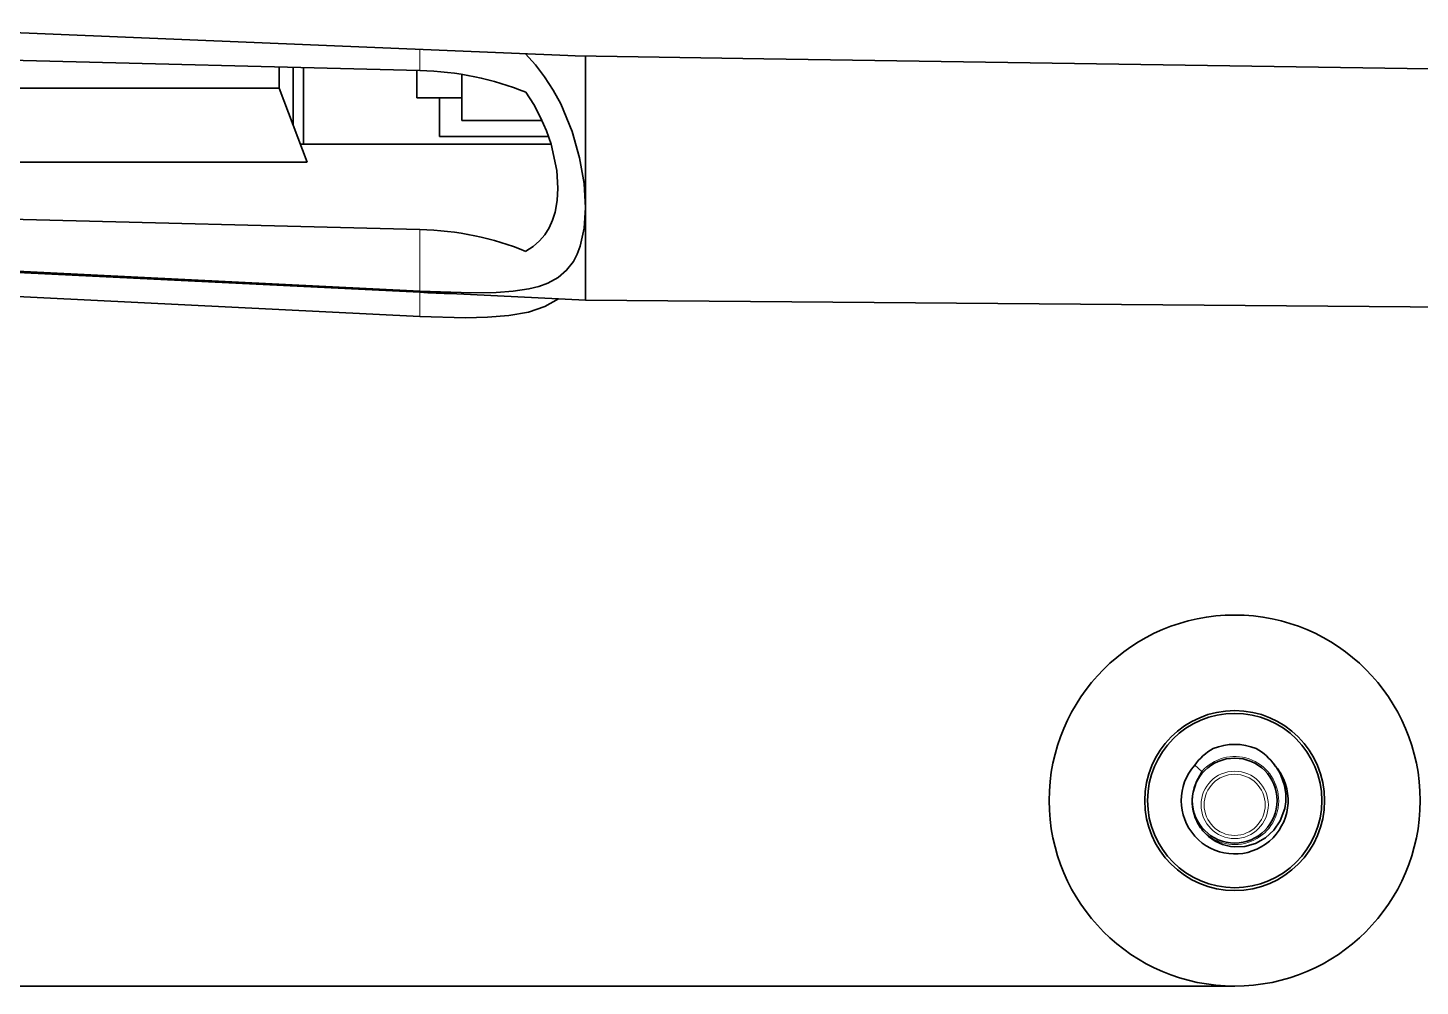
# Model space of a CAD drawing. Extents: x 383 to 866, y 155 to 681.
# Drawn here: x 400.29 to 425.06, y 402.13 to 419.17 of the extents above; entities that cross this region are included whole.
import ezdxf

# ---------------------------------------------------------------- set-up
doc = ezdxf.new("R2010")
doc.units = 0

msp = doc.modelspace()

# ---------------------------------------------------------------- linework, layer by layer
at = {"color": 7, "lineweight": 35, "ltscale": 0.29736}
msp.add_line((398.011, 419.174), (409.895, 418.681), dxfattribs=at)
at = {"color": 7, "lineweight": 35, "ltscale": 0.412715}
for p, q in [((407.264, 418.416), (390.761, 418.834)), ((407.264, 415.588), (390.761, 416.006))]:
    msp.add_line(p, q, dxfattribs=at)
at = {"color": 7, "lineweight": 13, "ltscale": 0.00934}
msp.add_line((407.264, 418.416), (407.264, 418.79), dxfattribs=at)
at = {"color": 7, "lineweight": 35, "ltscale": 0.003283}
msp.add_line((410.026, 418.677), (409.895, 418.681), dxfattribs=at)
at = {"color": 7, "lineweight": 35, "ltscale": 0.083949}
msp.add_line((410.026, 418.677), (413.384, 418.626), dxfattribs=at)
at = {"color": 7, "lineweight": 35, "ltscale": 0.067558}
msp.add_line((410.211, 415.972), (410.211, 418.674), dxfattribs=at)
at = {"color": 7, "lineweight": 35, "ltscale": 0.009413}
msp.add_line((404.761, 418.48), (404.761, 418.103), dxfattribs=at)
at = {"color": 7, "lineweight": 35, "ltscale": 0.025704}
msp.add_line((405.011, 418.473), (405.011, 417.445), dxfattribs=at)
at = {"color": 7, "lineweight": 35, "ltscale": 0.03414}
msp.add_line((405.193, 418.469), (405.193, 417.103), dxfattribs=at)
at = {"color": 7, "lineweight": 35, "ltscale": 0.012159}
msp.add_line((407.211, 417.931), (407.211, 418.418), dxfattribs=at)
at = {"color": 7, "lineweight": 35, "ltscale": 0.010391}
msp.add_line((407.211, 418.418), (407.211, 418.002), dxfattribs=at)
at = {"color": 7, "lineweight": 35}
for p, q in [((413.384, 418.626), (442.511, 418.182)), ((410.211, 414.332), (444.011, 414.052)), ((392.761, 402.132), (421.761, 402.132))]:
    msp.add_line(p, q, dxfattribs=at)
at = {"color": 7, "lineweight": 35, "ltscale": 0.010399}
msp.add_line((408.011, 417.931), (408.011, 418.347), dxfattribs=at)
at = {"color": 7, "lineweight": 35, "ltscale": 0.35}
msp.add_line((404.761, 418.103), (390.761, 418.103), dxfattribs=at)
at = {"color": 7, "lineweight": 35, "ltscale": 0.035193}
msp.add_line((405.261, 416.787), (404.761, 418.103), dxfattribs=at)
at = {"color": 7, "lineweight": 35, "ltscale": 0.02}
msp.add_line((408.011, 417.931), (407.211, 417.931), dxfattribs=at)
at = {"color": 7, "lineweight": 35, "ltscale": 0.017168}
msp.add_line((407.611, 417.931), (407.611, 417.245), dxfattribs=at)
at = {"color": 7, "lineweight": 35, "ltscale": 0.010098}
msp.add_line((408.011, 417.527), (408.011, 417.931), dxfattribs=at)
at = {"color": 7, "lineweight": 35, "ltscale": 0.000322089}
msp.add_line((405.011, 417.468), (405.006, 417.456), dxfattribs=at)
at = {"color": 7, "lineweight": 35, "ltscale": 0.035705}
msp.add_line((408.011, 417.527), (409.439, 417.527), dxfattribs=at)
at = {"color": 7, "lineweight": 35, "ltscale": 0.048573}
msp.add_line((409.554, 417.245), (407.611, 417.245), dxfattribs=at)
at = {"color": 7, "lineweight": 35, "ltscale": 0.111472}
msp.add_line((405.141, 417.103), (409.6, 417.103), dxfattribs=at)
at = {"color": 7, "lineweight": 35, "ltscale": 0.3625}
msp.add_line((390.761, 416.787), (405.261, 416.787), dxfattribs=at)
at = {"color": 7, "lineweight": 35, "ltscale": 0.041005}
msp.add_line((410.211, 415.972), (410.211, 414.332), dxfattribs=at)
at = {"color": 7, "lineweight": 13, "ltscale": 0.027385}
msp.add_line((407.264, 415.588), (407.264, 414.493), dxfattribs=at)
at = {"color": 7, "lineweight": 35, "ltscale": 0.42059}
msp.add_line((390.461, 415.319), (407.264, 414.493), dxfattribs=at)
at = {"color": 7, "lineweight": 35, "ltscale": 0.494345}
msp.add_line((390.461, 415.302), (410.211, 414.332), dxfattribs=at)
at = {"color": 7, "lineweight": 35, "ltscale": 0.413055}
msp.add_line((390.761, 415.283), (407.263, 414.471), dxfattribs=at)
at = {"color": 7, "lineweight": 35, "ltscale": 0.413087}
msp.add_line((407.264, 414.04), (390.761, 414.856), dxfattribs=at)
at = {"color": 7, "lineweight": 35, "ltscale": 2.67464e-05}
msp.add_line((407.264, 414.471), (407.263, 414.471), dxfattribs=at)
at = {"color": 7, "lineweight": 13, "ltscale": 0.010783}
msp.add_line((407.264, 414.471), (407.264, 414.04), dxfattribs=at)
at = {"color": 7, "lineweight": 35, "ltscale": 0.004163}
msp.add_line((421.05, 406.061), (421.174, 405.951), dxfattribs=at)
at = {"color": 7, "lineweight": 35}
for points in [[(409.143, 418.712), (409.323, 418.515), (409.484, 418.305), (409.637, 418.067), (409.771, 417.821), (409.974, 417.33), (410.107, 416.861), (410.185, 416.404), (410.211, 415.972)], [(409.147, 418.028), (409.291, 417.809), (409.413, 417.582), (409.517, 417.343), (409.6, 417.103), (409.699, 416.638), (409.72, 416.325)], [(409.147, 415.2), (409.279, 415.285), (409.393, 415.384), (409.487, 415.494), (409.565, 415.617), (409.626, 415.753), (409.672, 415.899), (409.708, 416.105), (409.72, 416.325)], [(407.264, 414.493), (408.184, 414.463), (408.622, 414.469), (408.927, 414.49), (409.206, 414.532), (409.38, 414.575), (409.539, 414.633), (409.723, 414.733), (409.875, 414.862), (409.996, 415.019), (410.065, 415.149), (410.119, 415.293), (410.189, 415.613), (410.211, 415.972)], [(407.264, 414.04), (408.076, 414.019), (408.467, 414.028), (408.85, 414.059), (409.195, 414.12), (409.489, 414.216), (409.731, 414.355)], [(421.174, 405.951), (421.14, 405.878), (421.084, 405.772), (421.021, 405.582)], [(422.584, 405.881), (422.647, 405.702), (422.67, 405.55), (422.669, 405.409), (422.651, 405.289), (422.571, 405.07), (422.46, 404.907), (422.31, 404.767), (422.129, 404.667), (421.941, 404.616), (421.761, 404.608)]]:
    msp.add_lwpolyline(points, dxfattribs=at)
for radius in [3.3, 1.6, 1.55, 0.755]:
    msp.add_circle((421.761, 405.432), radius, dxfattribs=at)
at = {"color": 7, "lineweight": 13}
for radius in [0.599, 0.543]:
    msp.add_circle((421.761, 405.356), radius, dxfattribs=at)
at = {"color": 7, "lineweight": 35}
for centre, radius, start, end in [((408.776, 444.682), 30.249, 267.1347, 268.2304), ((421.843, 405.505), 0.969, 118.6656, 144.9676), ((421.761, 405.432), 1, 67.4998, 112.5002), ((421.679, 405.505), 0.969, 35.0324, 61.3344), ((421.761, 405.432), 0.95, 138.4798, 28.6479), ((421.732, 405.479), 0.942, 25.2993, 38.2153), ((421.761, 405.432), 0.95, 28.6479, 41.5202), ((421.816, 405.419), 0.811, 168.3752, 205.995), ((421.835, 405.429), 0.833, 206.0521, 224.5425), ((421.812, 405.408), 0.802, 224.6504, 266.3628)]:
    msp.add_arc(centre, radius, start, end, dxfattribs=at)
at = {"color": 7, "lineweight": 13}
msp.add_arc((421.761, 405.432), 0.783, 228.4757, 138.4835, dxfattribs=at)
at = {"color": 7, "lineweight": 35}
for centre, major_axis, start_param, end_param in [((407.121, 415.59), (4, 0), 1.039623, 1.535016), ((407.121, 412.761), (-4, 0), 4.181216, 4.676608)]:
    msp.add_ellipse(centre, major_axis=major_axis, ratio=0.707107, start_param=start_param, end_param=end_param, dxfattribs=at)

doc.saveas('drawing.dxf')
